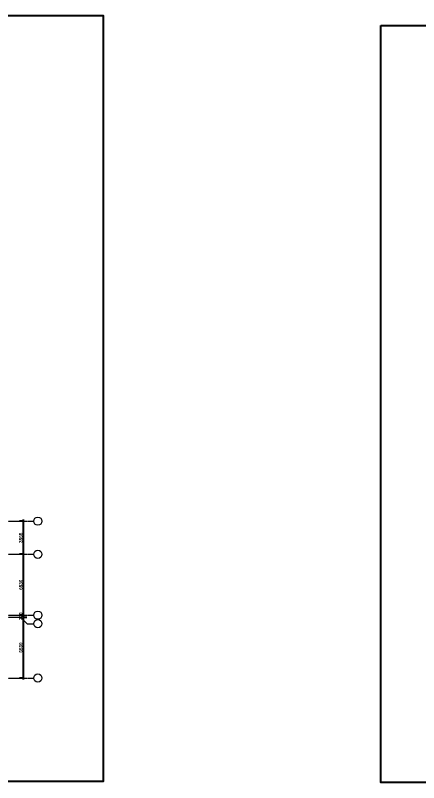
# Model space of a CAD drawing. Header units: inches. Extents: x 22 to 382261, y 22 to 371281.
# Drawn here: x 163519 to 206809, y 193592 to 275970 of the extents above; entities that cross this region are included whole.
import ezdxf

# ---------------------------------------------------------------- set-up
doc = ezdxf.new("R2010")
doc.units = ezdxf.units.IN
doc.header["$MEASUREMENT"] = 0
doc.linetypes.add('Grid Line 1_2_', pattern=[22.225, 12.7, -3.175, 3.175, -3.175])
for name, color, linetype, lineweight in [('A-ANNO-DIMS', 211, 'Continuous', 9), ('S-GRID', 1, 'Continuous', 9), ('S-GRID-IDEN', 1, 'Continuous', 9)]:
    doc.layers.add(name, color=color, linetype=linetype, lineweight=lineweight)
doc.styles.add('Arial_B', font='arialbd.ttf', dxfattribs={"height": 350.793651})
doc.dimstyles.new('2', dxfattribs={"dimscale": 304.8, "dimtxt": 346.888196, "dimasz": 0.221354, "dimexe": 1.338583, "dimexo": 0.0625, "dimgap": 0.278871, "dimtad": 1, "dimdec": 0, "dimzin": 0, "dimdsep": 46, "dimtxsty": 'Arial_B', "dimblk1": 'OBLIQUE', "dimblk2": 'OBLIQUE', "dimsah": 1, "dimcen": 0.09, "dimdle": 0.557743, "dimazin": 0, "dimtfac": 1, "dimtdec": 4, "dimtix": 1, "dimtmove": 0, "dimatfit": 3, "dimfxl": 0.557743, "dimfxlon": 1, "dimtvp": 1, "dimtolj": 1, "dimtzin": 0, "dimarcsym": 2})

# ---------------------------------------------------------------- blocks, each defined once
blk = doc.blocks.new('Grid - Grid Head - Circle-749417-01-GROUND FLOOR DIM- PART B')
at = {"layer": 'S-GRID-IDEN'}
blk.add_circle((0, 0), 4, dxfattribs=at)
blk = doc.blocks.new('_Oblique')
at = {"color": 0, "linetype": 'ByBlock', "lineweight": -2}
blk.add_line((-0.5, -0.5), (0.5, 0.5), dxfattribs=at)
blk = doc.blocks.new('*D4878')
at = {"layer": 'A-ANNO-DIMS', "color": 0, "lineweight": -2, "transparency": 16777216}
for p, q in [((164451, 221662), (163952, 221662)), ((164360, 221832), (164360, 217937)), ((164451, 218107), (163952, 218107))]:
    blk.add_line(p, q, dxfattribs=at)
at = {"layer": 'Defpoints', "color": 0, "transparency": 16777216}
for p in [(164470, 221662), (164360, 218107), (164470, 218107)]:
    blk.add_point(p, dxfattribs=at)
at = {"layer": 'A-ANNO-DIMS', "color": 0, "lineweight": -2, "transparency": 16777216, "xscale": 67.46874999999999, "yscale": 67.46874999999999, "zscale": 67.46874999999999}
for p, rotation in [((164360, 221662), 90), ((164360, 218107), 270)]:
    blk.add_blockref('_Oblique', p, dxfattribs=dict(at, rotation=rotation))
at = {"layer": 'A-ANNO-DIMS', "color": 0, "transparency": 16777216, "insert": (164096, 219884), "char_height": 350.8, "width": 820.87, "attachment_point": 5, "rotation": 90, "style": 'Arial_B'}
blk.add_mtext('\\A1;3555', dxfattribs=at)
blk = doc.blocks.new('*D4879')
at = {"layer": 'A-ANNO-DIMS', "color": 0, "lineweight": -2, "transparency": 16777216}
for p, q in [((164451, 218107), (163952, 218107)), ((164360, 218277), (164360, 211407)), ((164451, 211577), (163952, 211577))]:
    blk.add_line(p, q, dxfattribs=at)
at = {"layer": 'Defpoints', "color": 0, "transparency": 16777216}
for p in [(164470, 218107), (164360, 211577), (164470, 211577)]:
    blk.add_point(p, dxfattribs=at)
at = {"layer": 'A-ANNO-DIMS', "color": 0, "lineweight": -2, "transparency": 16777216, "xscale": 67.46874999999999, "yscale": 67.46874999999999, "zscale": 67.46874999999999}
for p, rotation in [((164360, 218107), 90), ((164360, 211577), 270)]:
    blk.add_blockref('_Oblique', p, dxfattribs=dict(at, rotation=rotation))
at = {"layer": 'A-ANNO-DIMS', "color": 0, "transparency": 16777216, "insert": (164096, 214842), "char_height": 350.8, "width": 820.87, "attachment_point": 5, "rotation": 90, "style": 'Arial_B'}
blk.add_mtext('\\A1;6530', dxfattribs=at)
blk = doc.blocks.new('*D4880')
at = {"layer": 'A-ANNO-DIMS', "color": 0, "lineweight": -2, "transparency": 16777216}
for p, q in [((164451, 211577), (163952, 211577)), ((164269, 211357), (164768, 211357)), ((164360, 211577), (164360, 211644)), ((164360, 211577), (164360, 211357)), ((164360, 211357), (164360, 211289))]:
    blk.add_line(p, q, dxfattribs=at)
at = {"layer": 'Defpoints', "color": 0, "transparency": 16777216}
for p in [(164250, 211357), (164360, 211357), (164470, 211577)]:
    blk.add_point(p, dxfattribs=at)
at = {"layer": 'A-ANNO-DIMS', "color": 0, "lineweight": -2, "transparency": 16777216, "xscale": 67.46874999999999, "yscale": 67.46874999999999, "zscale": 67.46874999999999}
for p, rotation in [((164360, 211577), 270), ((164360, 211357), 90)]:
    blk.add_blockref('_Oblique', p, dxfattribs=dict(at, rotation=rotation))
at = {"layer": 'A-ANNO-DIMS', "color": 0, "transparency": 16777216, "insert": (164096, 211467), "char_height": 350.8, "width": 615.65, "attachment_point": 5, "rotation": 90, "style": 'Arial_B'}
blk.add_mtext('\\A1;220', dxfattribs=at)
blk = doc.blocks.new('*D4881')
at = {"layer": 'A-ANNO-DIMS', "color": 0, "lineweight": -2, "transparency": 16777216}
for p, q in [((164269, 211357), (164768, 211357)), ((164360, 211527), (164360, 204657)), ((164451, 204827), (163952, 204827))]:
    blk.add_line(p, q, dxfattribs=at)
at = {"layer": 'Defpoints', "color": 0, "transparency": 16777216}
for p in [(164250, 211357), (164360, 204827), (164470, 204827)]:
    blk.add_point(p, dxfattribs=at)
at = {"layer": 'A-ANNO-DIMS', "color": 0, "lineweight": -2, "transparency": 16777216, "xscale": 67.46874999999999, "yscale": 67.46874999999999, "zscale": 67.46874999999999}
for p, rotation in [((164360, 211357), 90), ((164360, 204827), 270)]:
    blk.add_blockref('_Oblique', p, dxfattribs=dict(at, rotation=rotation))
at = {"layer": 'A-ANNO-DIMS', "color": 0, "transparency": 16777216, "insert": (164096, 208092), "char_height": 350.8, "width": 820.87, "attachment_point": 5, "rotation": 90, "style": 'Arial_B'}
blk.add_mtext('\\A1;6530', dxfattribs=at)

msp = doc.modelspace()

# ---------------------------------------------------------------- linework, layer by layer
for points in [[(83901.5, 275970.3), (172956.7, 275970.3), (172956.7, 193718.4), (83901.5, 193718.4)], [(202735.3, 274890.6), (292071.4, 274890.6), (292071.4, 193592.3), (202735.3, 193592.3)]]:
    msp.add_lwpolyline(points, close=True)
at = {"layer": 'S-GRID', "linetype": 'Grid Line 1_2_'}
for p, q in [((126592.9, 221661.8), (165494.2, 221661.8)), ((126592.9, 218106.8), (165494.2, 218106.8)), ((126592.9, 211576.8), (165494.2, 211576.8)), ((126592.9, 211356.8), (164097.2, 211356.8)), ((126592.9, 204826.8), (165494.2, 204826.8))]:
    msp.add_line(p, q, dxfattribs=at)
at = {"layer": 'S-GRID'}
for p, q in [((164097.2, 211356.8), (164795.7, 210658.3)), ((164795.7, 210658.3), (165494.2, 210658.3))]:
    msp.add_line(p, q, dxfattribs=at)

# ---------------------------------------------------------------- block references
at = {"layer": 'S-GRID-IDEN', "xscale": 110, "yscale": 110, "zscale": 110, "rotation": 269.9999999999994}
for p in [(165934.2, 221661.8), (165934.2, 218106.8), (165934.2, 211576.8), (165934.2, 210658.3), (165934.2, 204826.8)]:
    msp.add_blockref('Grid - Grid Head - Circle-749417-01-GROUND FLOOR DIM- PART B', p, dxfattribs=at)

# ---------------------------------------------------------------- dimensions: what is measured, and where the dimension line sits
at = {"layer": 'A-ANNO-DIMS'}
for base, p1, p2, override, picture, middle in [((164360.1, 218106.8), (164470.1, 221661.8), (164470.1, 218106.8), {"dimpost": '<>', "dimfxl": 3555}, '*D4878', (164096, 219884.3)), ((164360.1, 211576.8), (164470.1, 218106.8), (164470.1, 211576.8), {"dimpost": '<>', "dimfxl": 6530}, '*D4879', (164096, 214841.8)), ((164360.1, 211356.8), (164470.1, 211576.8), (164250.1, 211356.8), {"dimpost": '<>', "dimfxl": 311.126984}, '*D4880', (164096, 211466.8)), ((164360.1, 204826.8), (164250.1, 211356.8), (164470.1, 204826.8), {"dimpost": '<>', "dimfxl": 6533.704921}, '*D4881', (164096, 208091.8))]:
    dim = msp.add_linear_dim(base=base, p1=p1, p2=p2, angle=90, dimstyle='2', override=override, dxfattribs=at)
    dim.commit()
    dim.dimension.update_dxf_attribs({"geometry": picture, "text_midpoint": middle})

doc.saveas('drawing.dxf')
